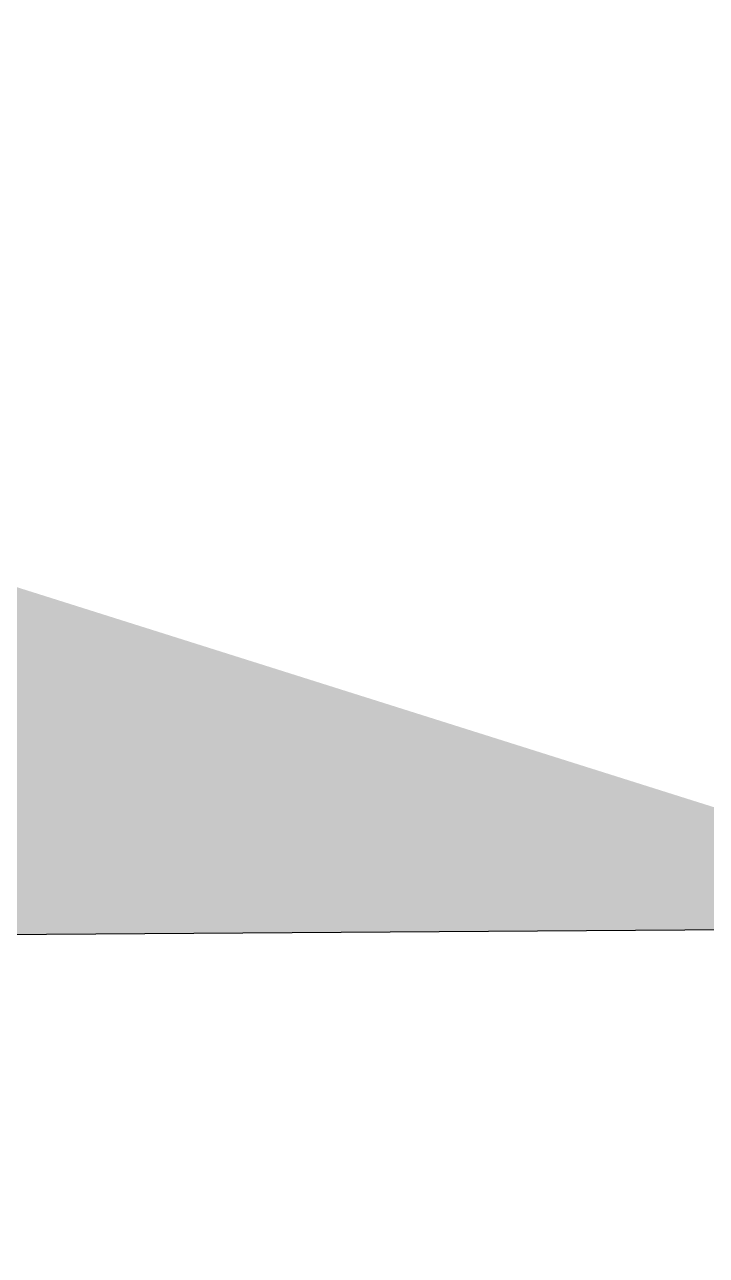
# Model space of a CAD drawing. Extents: x 2081963 to 2085386, y 738291 to 742228.
# Drawn here: x 2083677.521 to 2083678.714, y 741574.264 to 741576.415 of the extents above; entities that cross this region are included whole.
import ezdxf

# ---------------------------------------------------------------- set-up
doc = ezdxf.new("R2010")
doc.units = 0
doc.header["$MEASUREMENT"] = 0
for name, color, linetype, lineweight in [('Prop Conc 5in Monolithic Keyed In Island', 1, 'Continuous', 30), ('Prop Horizontal Alignment', 2, 'Continuous', 70), ('Prop Superelevation  Arrow CELL', 9, 'Continuous', 30)]:
    doc.layers.add(name, color=color, linetype=linetype, lineweight=lineweight)

# ---------------------------------------------------------------- blocks, each defined once
blk = doc.blocks.new('SUPRT_47')
at = {"layer": 'Prop Superelevation  Arrow CELL'}
blk.add_solid([(0, 0), (-2.140677, -0.691958), (-1.609401, -0.000042)], dxfattribs=at)
blk = doc.blocks.new('SUPLT_47')
at = {"layer": 'Prop Superelevation  Arrow CELL', "extrusion": (0, 0, -1), "xscale": 1.249992, "yscale": 1.249992, "zscale": 1.249992, "rotation": 179.998534}
blk.add_blockref('SUPRT_47', (0, 0), dxfattribs=at)
blk = doc.blocks.new('*U319')
at = {"layer": 'Prop Superelevation  Arrow CELL'}
blk.add_line((11.765259, -7.601986), (-11.503515, -1.72286), dxfattribs=at)
at = {"layer": 'Prop Superelevation  Arrow CELL', "xscale": 1.64042, "yscale": 1.64042, "zscale": 1.64042, "rotation": 165.843973}
blk.add_blockref('SUPLT_47', (-11.503515, -1.72286), dxfattribs=at)

msp = doc.modelspace()

# ---------------------------------------------------------------- linework, layer by layer
at = {"layer": 'Prop Conc 5in Monolithic Keyed In Island', "extrusion": (0, 0, -1)}
for radius in [1002, 998]:
    msp.add_arc((-2084651.8969, 741581.36), radius, 358.515671, 14.256735, dxfattribs=at)
at = {"layer": 'Prop Horizontal Alignment', "extrusion": (0, 0, -1)}
msp.add_arc((-2084651.8969, 741581.36), 1000, 358.515671, 14.256735, dxfattribs=at)

# ---------------------------------------------------------------- block references
at = {"layer": 'Prop Superelevation  Arrow CELL', "rotation": 194.563933}
msp.add_blockref('*U319', (2083668.691, 741570.2777), dxfattribs=at)

doc.saveas('drawing.dxf')
